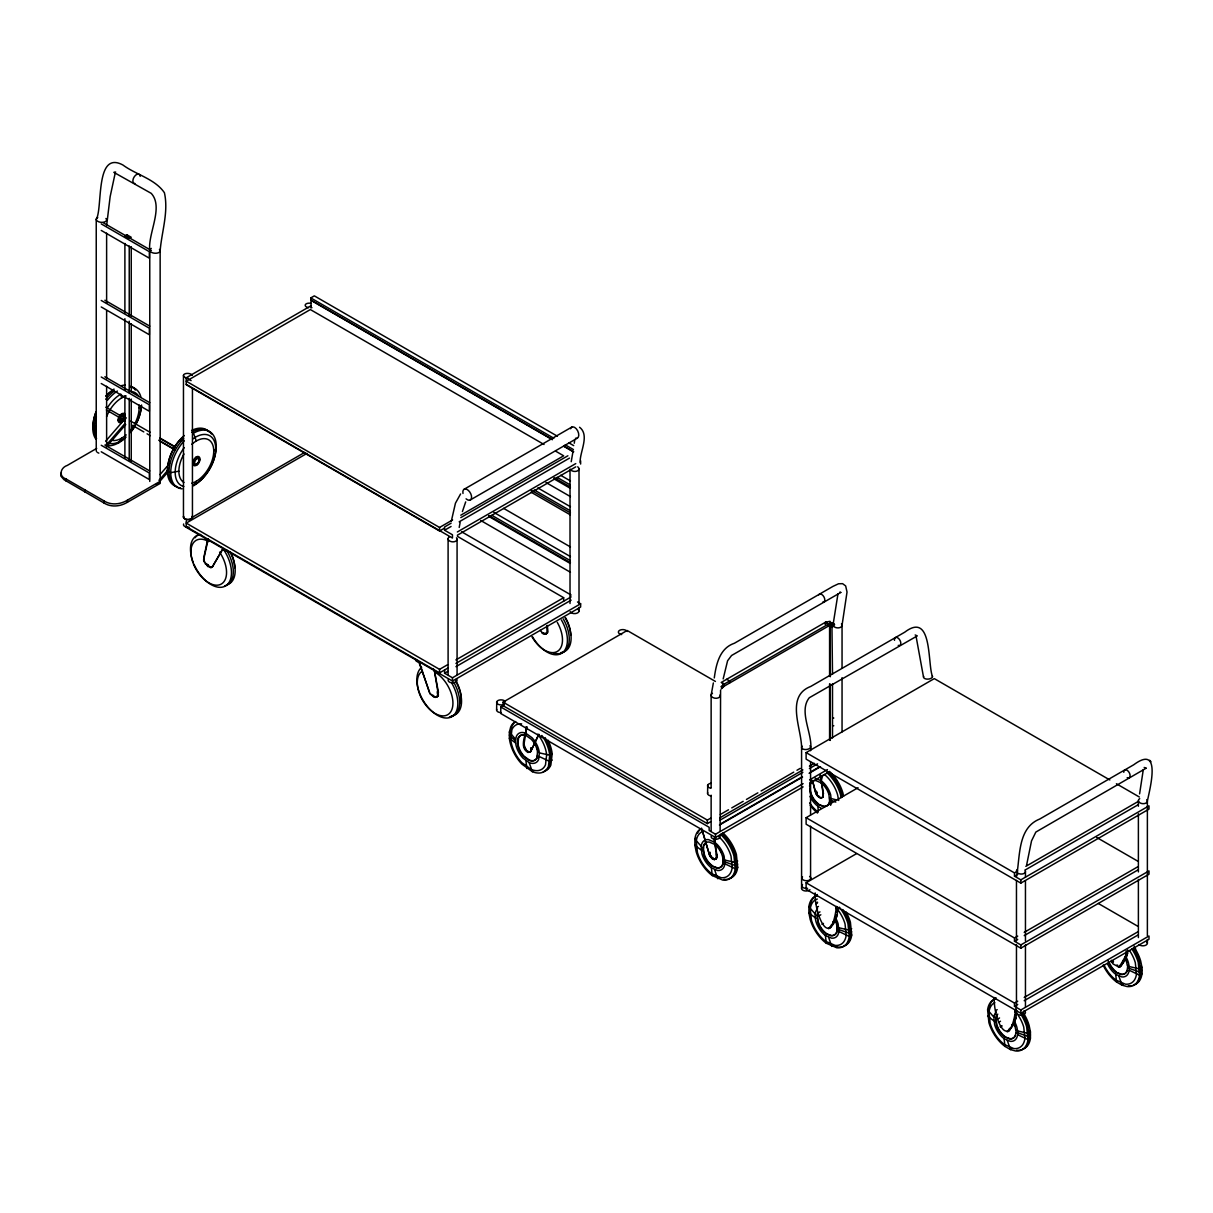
<?xml version="1.0" encoding="UTF-8"?>
<svg xmlns="http://www.w3.org/2000/svg" width="1213" height="1213" viewBox="0 0 1213 1213"><rect width="100%" height="100%" fill="white"/><g stroke="black" fill="none" stroke-linecap="round" stroke-linejoin="round"><path stroke-width="1.5" d="M815.166 892.92C814.09 912.752 830.496 953.403 836.5 906.445M828.236 928.506C835.469 925.155 838.138 914.541 837.592 906.899L836.091 907.764M994.311 997.511C993.189 1020.118 1009.898 1054.264 1015.857 1008.412M1008.458 1030.823C1013.901 1026.441 1017.207 1017.48 1016.297 1010.065L1014.796 1010.945M525.942 731.636L526.139 726.708M837.956 593.945L833.058 624.816A4.503 2.835 4.8 0 0 838.699 627.864A4.503 2.835 4.8 0 0 841.458 623.846M1143.283 769.724L1139.583 793.909M574.28 443.23L574.674 440.092M573.036 451.251L571.217 461.698M580.132 462.593C579.632 451.858 590.018 435.24 579.556 427.234M713.35 682.949L711.136 695.216L711.136 787.646M1026.577 865.218L1031.52 840.912L1035.841 832.073L1146.103 768.223L1144.162 767.45M459.211 527.443L460.136 522.5M451.236 521.514L455.451 503.198L460.576 493.964M714.275 677.961C716.155 664.299 719.552 648.258 734.411 643.254L832.967 586.379L838.547 583.771L842.595 583.665L845.673 585.955L847.023 592.05L842.049 625.302L842.049 668.318M723.175 678.931L727.588 660.767L731.56 655.505L840.776 592.444L839.699 592.187M1147.377 935.754L1147.377 801.08C1149.939 788.42 1161.978 743.842 1133.715 764.781L1039.738 819.033C1017.222 827.994 1020.285 857.242 1016.464 876.65M538.951 734.32L530.612 751.772L527.973 752.439C518.724 747.132 526.154 734.623 526.624 726.966M527.973 752.439L523.667 745.904L526.912 726.799M93.31 425.05L92.749 427.628L96.1 429.554M167.94 468.142L167.379 470.705L170.715 472.645L178.887 471.175M196.309 440.986L193.489 433.193A32.205 18.589 -60 0 1 216.263 446.339L215.717 448.916A28.657 16.542 -60 0 1 192.791 485.352M496.754 701.69L496.602 710.03M707.725 785.069L707.573 793.423M210.425 567.684L211.85 567.275L207.787 566.547L203.557 560.103L208.287 538.678M204.133 561.922L203.936 556.949L207.575 539.997M721.265 688.954L724.313 686.073L829.328 625.574L829.935 623.209L831.542 622.876L833.968 623.634L831.936 625.847L832.512 674.261M462.411 511.598L465.686 501.894M511.022 729.65L511.901 726.299A28.809 16.633 60 0 1 514.524 722.478M515.631 739.278L516.404 736.306A16.952 9.78 60 0 1 525.866 733.274L532.022 737.716A16.952 9.78 60 0 1 539.376 752.894L538.617 759.55A16.952 9.78 60 0 1 529.156 762.598L523 758.155A16.952 9.78 60 0 1 515.631 742.978L515.631 739.278L509.369 732.046L510.673 727.012A28.809 16.633 60 0 1 515.692 721.523M518.148 738.141A14.298 8.264 60 0 1 526.124 735.563L531.324 739.308A14.298 8.264 60 0 1 537.526 752.121L536.874 757.746A14.298 8.264 60 0 1 528.898 760.308L523.698 756.548A14.298 8.264 60 0 1 517.496 743.766L518.133 738.126M537.526 755.244L537.359 757.473A14.298 8.264 60 0 1 529.368 760.035L524.168 756.275A14.298 8.264 60 0 1 517.966 743.478L518.603 737.853A14.298 8.264 60 0 1 524.046 734.638M530.733 751.074L530.718 748.133M527.519 751.196L529.277 751.954A4.716 2.714 60 0 0 531.067 750.892L531.051 747.936M548.079 740.188A28.809 16.633 60 0 1 552.173 753.758L550.869 765.085A28.809 16.633 60 0 1 544.501 771.119M1111.351 960.271L1113.079 963.956L1119.311 967.307L1125.907 955.328L1126.21 950.78M1120.024 966.412C1123.981 963.183 1128.075 955.829 1127.711 949.915M716.155 853.982A4.716 2.714 60 0 1 716.595 855.104L716.58 858.031A4.716 2.714 60 0 1 714.76 859.062M701.402 828.54A28.809 16.633 60 0 0 694.882 839.002L701.159 846.295L701.933 853.846A16.952 9.78 60 0 0 711.394 867.811L717.55 870.479A16.952 9.78 60 0 0 724.904 863.792L724.131 856.242A16.952 9.78 60 0 0 714.669 842.277L715.685 838.668M830.602 805.296A16.952 9.78 60 0 0 831.436 802.293L830.662 794.742A16.952 9.78 60 0 0 821.201 780.778L822.732 775.365M121.679 438.166L118.874 442.7M196.309 481.243L193.489 485.791A32.205 18.589 -60 0 0 216.263 446.339M115.174 173.186L110.156 196.597L106.623 225.573M720.583 690.136L720.128 831.057M701.569 828.206L709.62 855.453L711.986 858.683L714.396 859.653L716.383 858.546L716.853 854.695L714.199 838.244M812.058 780.581C815.181 785.751 813.65 796.137 820.913 798.154L822.914 797.047L823.384 793.196L820.428 774.91M1023.15 1015.615L1024.045 1013.189L1022.711 1013.962M1134.716 951.204L1135.611 948.778L1134.276 949.536L1134.276 946.125M829.328 625.574L831.542 622.876M538.678 734.487L530.991 750.847M212.639 566.122L212.169 567.077L222.904 549.004L227.225 550.49L225.436 550.914L222.51 549.231L213.018 565.895M61.363 472.676L60.817 476.012L63.986 479.666L103.893 502.925C111.096 507.595 120.36 506.549 127.441 502.243L160.207 483.381L160.146 250.803C161.693 231.638 168.728 211.881 164.407 192.715C154.885 178.811 136.068 174.763 122.953 165.029C94.781 149.775 102.984 208.227 96.236 219.341L96.236 450.539M438.029 695.474L437.453 696.626L438.424 692.32L434.39 670.501L438.424 695.261M546.927 625.65L547.018 633.368L547.988 632.003L547.306 625.423M830.359 625.362L832.906 623.027M122.179 421.608L121.679 422.245A5.17 2.987 -60 0 1 118.04 420.502A5.17 2.987 -60 0 1 121.057 414.24A5.17 2.987 -60 0 1 125.212 414.907M105.652 441.198L125.985 417.697M105.925 445.505L125.075 423.382M106.592 446.657L125.743 424.535M159.98 474.632L169.547 463.578M159.055 480.333L167.424 470.644M159.722 481.485L168.107 471.812M139.116 407.962L141.087 405.824A28.657 16.542 -60 0 1 136.053 424.171M191.806 483.168A24.654 14.238 -60 0 0 213.746 451.054L215.717 448.916A28.657 16.542 -60 0 0 192.791 438.939M829.935 623.209L724.009 684.208L720.992 686.694L722.16 687.832M115.675 172.003L113.84 172.352L151.231 193.352C163.952 207.15 147.728 233.745 149.76 250.242L149.76 481.44M832.361 626.514L834.635 624.68M120.633 417.424A3.063 1.774 -60 0 0 120.163 420.426A3.063 1.774 -60 0 0 122.179 420.82L122.74 420.411M437.832 696.398L433.799 697.035L430.115 693.745L419.076 662.707L416.15 661.024L415.134 658.993L419.455 662.48L429.417 692.502M540.073 630.26L543.363 633.777L547.397 633.141M211.456 567.502L212.563 566.85M96.706 448.385L67.291 465.413C60.332 467.657 58.3 476.436 66.109 479.014L103.893 500.833C111.096 505.503 120.36 504.456 127.441 500.15L160.207 481.288M552.218 439.622L310.771 300.233L310.771 297.913L314.319 295.866L557.389 436.21M444.458 528.171L439.546 530.991L186.226 384.748L186.226 377.804L311.15 305.676M192.715 517.056L304.66 452.419M307.071 453.344L186.226 523.106L439.546 669.364L447.718 664.648M205.088 563.651L210.804 567.472M464.124 489.264L571.763 427.112M470.295 499.968L577.418 438.12M544.046 444.489L310.346 309.558L186.226 381.216L439.546 527.458L452.616 519.922M460.788 515.207L563.666 455.815L555.493 451.084M451.069 523.212L444.58 526.958L444.58 530.233L452.464 534.781L452.464 538.041L186.226 384.339M460.804 517.602L567.881 455.77M444.58 530.233L451.069 526.487M459.181 521.802L569.504 458.105M457.331 531.976L575.766 463.593M457.331 535.236L575.766 466.853M455.876 659.933L563.666 597.706L563.666 601.254M186.226 526.654L439.546 672.897L447.824 668.09M455.936 663.405L571.126 596.902M444.58 669.97L444.58 673.23L447.824 671.35M455.936 666.665L571.126 600.162M444.58 673.23L452.464 677.779L580.633 603.786L580.633 607.046L452.464 681.054L186.226 527.337L186.226 520.802M430.115 693.745L435.331 697.475M541.908 632.928L543.363 633.777M544.895 634.217L546.062 633.99M710.606 821.747L707.346 823.627L503.061 705.678L503.061 702.145L627.166 630.487L715.427 681.448M803.112 786.903L715.503 837.486L500.787 713.517L500.787 706.982L504.032 705.117M510.597 731.333L509.369 732.046L509.369 738.338A28.809 16.633 60 0 0 521.878 764.114L532.34 771.665A28.809 16.633 60 0 0 548.412 766.51L549.716 755.183A28.809 16.633 60 0 0 542.863 736.655M510.597 734.396L509.369 735.108L515.631 741.082M510.597 737.625L509.369 738.338L515.631 742.978M541.301 735.685L542.15 735.563M524.577 747.572L524.698 746.313M526.397 750.695L528.459 751.742M537.526 752.105L537.996 751.833A14.298 8.264 60 0 0 537.298 748.497M552.173 753.758L549.716 755.183L539.376 752.894M533.568 770.952L532.34 771.665L529.156 762.598M552.173 760.066L549.716 761.476L539.376 756.594M722.705 681.57L825.598 622.178L829.98 621.329L831.891 624.134M806.114 752.621L1014.477 872.905L1014.477 876.18L1020.83 879.85L1148.999 805.841L1148.999 809.116L1020.83 883.109L806.114 759.141L806.114 752.621L934.298 678.613L1109.834 779.959M503.061 702.145L707.346 820.094L710.606 818.214M720.34 814.499L728.497 809.784M731.757 807.903L743.175 801.323M746.435 799.443L757.852 792.847M761.112 790.967L793.711 772.135M796.971 770.255L800.231 768.375M719.734 817.911L802.885 769.906M809.405 766.131L814.302 763.311M719.734 820.322L802.885 772.302M809.405 768.542L817.562 763.841M720.507 823.991L801.626 777.154M811.361 771.529L819.472 766.843M696.11 838.289L694.882 839.002L694.882 845.294L696.201 851.829A28.809 16.633 60 0 0 712.274 875.559L722.736 880.092A28.809 16.633 60 0 0 735.245 868.735L737.701 867.325L736.397 854.483A28.809 16.633 60 0 0 722.918 832.891M719.43 825.052L802.581 777.048M809.101 773.288L820.504 766.692M696.11 844.582L694.882 845.294L701.159 849.995M500.787 706.982L709.15 827.281L709.15 830.541L715.503 834.226L803.112 783.628M809.602 779.883L827.448 769.588M809.602 783.158L829.07 771.908M722.872 855.787L723.054 862.443A14.298 8.264 60 0 1 716.838 868.068L711.637 865.809A14.298 8.264 60 0 1 703.661 854.028L703.479 847.371A14.298 8.264 60 0 1 705.526 843.005M810.011 785.872L809.541 786.145A14.298 8.264 60 0 1 815.758 780.535L820.958 782.779A14.298 8.264 60 0 1 828.934 794.56L829.571 800.929A14.298 8.264 60 0 1 823.369 806.554L818.169 804.31A14.298 8.264 60 0 1 810.193 792.529L810.011 785.872A14.298 8.264 60 0 1 812.058 781.49M703.009 850.798L703.479 847.371M820.958 782.779L821.428 782.506A14.298 8.264 60 0 1 826.25 787.646M710.212 852.314L710.09 854.634M817.046 794.242A4.716 2.714 60 0 1 816.622 793.12L816.743 791.907L816.94 792.938M709.256 854.088L702.1 829.919M815.773 792.574L812.346 780.414M709.62 855.453L709.529 853.922M816.152 793.939L816.061 792.423M710.196 856.56L714.396 859.653M816.728 795.046L820.913 798.154M716.383 858.546L716.853 854.695M822.914 797.047L823.384 793.196M712.683 858.486L713.972 858.834L711.879 857.758A4.716 2.714 60 0 1 710.515 855.741M716.853 856.196L716.261 855.286M822.99 794.818L823.111 793.605M716.792 857.227L716.246 858.228A4.716 2.714 60 0 1 715.185 859.183M822.99 795.91L823.096 796.532A4.716 2.714 60 0 1 822.035 797.487M711.637 865.809L717.308 867.795A14.298 8.264 60 0 0 723.524 862.17M723.054 862.443L723.524 859.016M818.169 804.31L823.839 806.281A14.298 8.264 60 0 0 830.056 800.656L829.571 797.79M806.114 817.698L1014.477 937.983L1014.477 941.243L1020.83 944.927L1148.999 870.919L1148.999 874.194L1020.83 948.187L806.114 824.218L806.114 817.698L858.031 787.722M713.502 874.846L712.274 875.559L711.394 867.811M737.701 861.033L735.245 862.443L724.904 860.093M737.701 864.096L735.245 865.521L724.904 861.897M718.96 878L717.732 878.697L714.593 869.66M806.114 882.776L1014.477 1003.06L1014.477 1006.32L1020.83 1010.004L1148.999 935.996L1148.999 939.256L1020.83 1013.264L806.114 889.296L806.114 882.776L856.408 853.725M815.758 895.391L817.259 894.512M815.879 896.24L817.38 895.361M810.132 905.975L808.904 906.687L808.904 912.98L810.208 919.53A28.809 16.633 60 0 0 826.28 943.244L836.743 947.778A28.809 16.633 60 0 0 849.252 936.436L851.708 935.011L850.404 922.183A28.809 16.633 60 0 0 846.037 911.994M816.031 903.048L817.532 902.169M816.031 903.73L817.532 902.851M816.956 907.324L818.457 906.46M810.132 912.282L808.904 912.98L815.166 917.695L815.94 921.531A16.952 9.78 60 0 0 825.401 935.496L831.557 938.165A16.952 9.78 60 0 0 838.926 931.493L838.153 923.942A16.952 9.78 60 0 0 835.196 917.301M818.487 912.752L819.988 911.888M835.59 920.076A14.298 8.264 60 0 1 836.894 923.487L837.061 930.128A14.298 8.264 60 0 1 830.86 935.754L825.659 933.494A14.298 8.264 60 0 1 817.683 921.728L817.501 915.072A14.298 8.264 60 0 1 818.199 912.555M819.321 915.648L820.837 914.784M817.031 918.484L817.501 915.072M836.015 908.719L837.516 907.855M835.924 912.024L837.44 911.145M835.924 915.436L837.44 914.572M821.959 924.306L823.46 923.427M835.636 916.558L837.137 915.694M835.044 917.862L836.545 916.998M833.043 921.774L834.544 920.91M831.178 925.064L832.679 924.2M830.117 926.959L831.618 926.08M828.479 928.552L829.98 927.687M829.04 928.536L830.935 927.308M825.659 933.494L831.33 935.481A14.298 8.264 60 0 0 837.531 929.855M837.061 930.128L837.531 926.717M851.708 928.718L849.252 930.144L838.926 927.778M851.708 931.796L849.252 933.206L838.926 929.598M1014.477 872.905L1017.722 871.04M1025.834 866.355L1137.779 801.717M1014.477 876.18L1017.722 874.3M1025.834 869.615L1137.779 804.977M1014.477 937.983L1017.722 936.118M1024.212 932.357L1137.779 866.795M1014.477 941.243L1017.722 939.378M1024.212 935.632L1137.779 870.055M994.463 998.572L995.979 997.693M995.661 1010.505L997.177 1009.641M1014.477 1003.06L1017.722 1001.195M1024.212 997.435L1137.779 931.872M1014.477 1006.32L1017.722 1004.455M1024.212 1000.71L1137.779 935.132M1016.251 1033.036L1015.781 1033.309A14.298 8.264 60 0 1 1009.565 1038.935L1004.364 1036.675A14.298 8.264 60 0 1 996.389 1024.909L996.207 1018.253A14.298 8.264 60 0 1 996.919 1015.721M998.041 1018.829L999.542 1017.95M995.737 1021.664L996.207 1018.253M1014.72 1011.9L1016.236 1011.035M999.012 1022.089L1000.513 1021.225M1014.644 1015.19L1016.145 1014.326M1000.255 1026.516L1001.756 1025.652M1111.821 962.106L1113.322 961.242M1014.644 1018.617L1016.145 1017.752M1126.21 954.206L1127.711 953.342M1000.422 1027.032L1001.923 1026.168M1111.987 962.622L1113.489 961.757M1014.341 1019.739L1015.857 1018.875M1125.907 955.328L1127.423 954.464M1013.75 1021.043L1015.251 1020.178M1125.315 956.632L1126.816 955.768M1011.748 1024.955L1013.249 1024.09M1123.314 960.544L1124.815 959.665M1009.883 1028.245L1011.399 1027.381M1121.449 963.835L1122.965 962.97M1008.822 1030.125L1010.338 1029.261M1120.387 965.715L1121.904 964.851M1006.942 1031.687L1008.685 1030.868M1118.507 967.277L1120.251 966.458M1007.745 1031.717L1009.641 1030.489M1119.311 967.307L1121.206 966.064M1004.364 1036.675L1010.035 1038.662A14.298 8.264 60 0 0 1015.554 1035.568M1015.781 1033.309L1016.251 1029.898M1107.954 960.499A14.298 8.264 60 0 0 1115.93 972.265L1121.6 974.251A14.298 8.264 60 0 0 1127.12 971.158M1115.93 972.265L1121.13 974.524A14.298 8.264 60 0 0 1127.347 968.899L1127.817 965.487M1011.672 1048.866L1010.444 1049.579L1005.001 1046.425A28.809 16.633 60 0 1 988.913 1022.695L987.609 1009.868A28.809 16.633 60 0 1 995.494 998.89M1123.238 984.456L1122.01 985.168L1116.567 982.014A28.809 16.633 60 0 1 1103.117 965.139M118.04 420.138L119.329 419.956M192.655 463.23L193.959 463.048M831.436 798.594L836.894 800.019M528.14 751.924L528.944 752.136A4.716 2.714 60 0 0 530.308 751.696M1125.482 956.071A16.952 9.78 60 0 1 1128.424 962.697L1129.197 966.549L1139.538 968.899L1141.994 967.489L1140.675 960.954A28.809 16.633 60 0 0 1134.322 947.565M1013.916 1020.482A16.952 9.78 60 0 1 1016.858 1027.108L1017.631 1030.959L1027.972 1033.324L1030.428 1031.899L1029.109 1025.364A28.809 16.633 60 0 0 1023.772 1013.552M815.045 778.109L821.201 780.778M820.17 797.532L820.958 797.745A4.716 2.714 60 0 0 822.763 796.729M1107.757 964.335A16.952 9.78 60 0 0 1115.672 974.266L1121.828 976.935A16.952 9.78 60 0 0 1129.197 970.248L1129.197 966.549M996.298 1011.96A16.952 9.78 60 0 0 993.887 1017.161L994.645 1024.712A16.952 9.78 60 0 0 1004.106 1038.677L1010.262 1041.345A16.952 9.78 60 0 0 1017.631 1034.674L1017.631 1030.959M831.436 800.398L835.802 802.096M1129.197 968.353L1139.538 971.977L1141.994 970.567L1140.614 968.793M1017.631 1032.763L1027.972 1036.387L1030.428 1034.977L1029.049 1033.203M1129.197 970.248L1139.538 975.207L1141.994 973.781L1141.994 967.489L1140.614 966.064M724.904 863.792L735.245 868.735L733.941 855.908A28.809 16.633 60 0 0 720.461 834.317M838.926 931.493L849.252 936.436L847.948 923.593A28.809 16.633 60 0 0 839.381 907.218M1017.631 1034.674L1027.972 1039.617L1030.428 1038.192L1030.428 1031.899L1029.049 1030.474M568.806 442.806L573.704 445.626M310.771 297.913L553.856 438.257M565.273 444.837L573.431 449.553M552.506 439.515L311.059 300.111L311.059 306.919M563.924 446.111L573.704 451.752M563.636 446.217L573.431 451.873M1116.4 783.75L1139.371 797.017M832.512 627.424L829.586 625.726L829.586 676.323M560.664 475.299L570.444 480.954M557.116 477.346L570.171 484.882M554.129 477.664L570.444 487.08M553.856 478.801L570.171 488.217M103.257 222.737L151.352 250.515M101.24 223.905L149.335 251.682L149.335 258.187L101.24 230.425M545.971 482.501L570.444 496.617M537.814 487.914L570.444 506.746M534.281 489.946L570.171 510.673M531.294 490.279L570.444 512.872M531.021 492.16L570.171 514.767M1096.704 837.47L1137.718 861.139M503.562 508.338L570.444 546.957M493.767 512.341L570.444 556.6M491.856 515.328L570.171 560.542M488.869 515.646L570.444 562.741M488.596 516.313L570.171 563.408M104.864 300.218L149.745 326.13M101.24 300.46L149.335 328.223L149.335 334.743L101.24 306.965M480.712 520.483L570.444 572.278M726.648 679.295L729.574 680.978L729.574 683.025M461.562 531.764L571.111 595.022M577.479 601.966L580.633 603.786M1098.356 903.488L1137.718 926.216M186.226 377.804L191.123 380.639M457.437 536.373L563.666 597.706M104.864 376.773L149.745 402.686M101.24 377L149.335 404.778L149.335 411.283L101.24 383.52M1116.976 964.942L1117.931 965.487M809.996 796.38A16.952 9.78 60 0 0 817.911 806.296L821.125 808.161M130.746 421.138L150.321 432.435M160.116 438.09L174.808 446.566M105.849 407.234L125.758 418.712M159.798 438.378L175.582 447.491M106.38 409.979L125.318 420.911M158.736 440.213L174.52 449.326M132.369 425.323L143.801 431.919M147.061 433.799L150.321 435.679M161.754 442.275L174.808 449.811M120.102 418.788L124.317 421.229M119.678 419.38L122.164 420.805M104.864 445.019L149.745 470.932M101.24 445.262L149.335 473.025L149.335 479.544L101.24 451.767M714.669 842.277L708.513 839.608A16.952 9.78 60 0 0 701.159 846.295M993.887 1020.861L987.609 1016.16M818.745 796.062L819.548 796.789M819.215 796.971L818.411 796.259A4.716 2.714 60 0 1 817.653 795.319M713.017 858.288L712.213 857.561A4.716 2.714 60 0 1 710.848 855.559M993.887 1017.161L987.609 1009.868M815.166 917.695L815.166 913.98L808.904 906.687A28.809 16.633 60 0 1 816.789 895.71M1149.666 760.293L1151.001 761.734M915.178 634.96L917.271 635.9L809.298 697.733C798.018 711.682 813.347 734.441 810.572 750.711M1140.614 971.658L1141.994 973.781A28.809 16.633 60 0 1 1134.11 984.759M1029.049 1036.069L1030.428 1038.192A28.809 16.633 60 0 1 1022.544 1049.169M816.425 793.787L817.001 794.894M709.908 855.286L710.469 856.393M196.309 456.907L196.809 458.105M121.679 413.815L122.179 415.028M916.118 636.613L923.502 677.021M722.584 685.178L723.191 686.846M433.299 668.59L433.996 670.713M1118.886 976.116L1122.01 985.168L1127.029 986.548A28.809 16.633 60 0 0 1139.538 975.207L1138.219 962.364A28.809 16.633 60 0 0 1131.865 948.991M1007.321 1040.527L1010.444 1049.579L1015.463 1050.958A28.809 16.633 60 0 0 1027.972 1039.617L1026.653 1026.774A28.809 16.633 60 0 0 1021.316 1014.963M828.615 937.346L831.739 946.398L832.967 945.685L837.971 947.065A28.809 16.633 60 0 0 850.48 935.723L849.176 922.896A28.809 16.633 60 0 0 842.808 909.507M526.882 768.526L525.942 760.733M1116.567 982.014L1115.672 974.266M1005.001 1046.425L1004.106 1038.677M826.28 943.244L825.401 935.496M121.679 397.909L120.815 394.134A28.657 16.542 -60 0 0 107.441 407.659M1127.332 965.76L1126.695 962.515A14.298 8.264 60 0 0 1125.391 959.119M1015.781 1030.171L1015.129 1026.926A14.298 8.264 60 0 0 1013.825 1023.529M996.207 1021.391L996.859 1024.621A14.298 8.264 60 0 0 1004.834 1036.402M843.566 796.259L842.914 792.984A28.809 16.633 60 0 0 829.449 771.392M842.338 796.971L841.686 793.696A28.809 16.633 60 0 0 828.221 772.105M841.109 797.669L840.457 794.409A28.809 16.633 60 0 0 826.993 772.802M838.714 800.489L837.546 794.667A25.64 14.799 60 0 0 824.4 774.455M810.011 789.011L810.663 792.256A14.298 8.264 60 0 0 818.639 804.037M837.061 926.99L836.424 923.745A14.298 8.264 60 0 0 835.12 920.349M817.501 918.211L818.153 921.455A14.298 8.264 60 0 0 826.129 933.237M723.054 859.289L722.402 856.06A14.298 8.264 60 0 0 714.427 844.293L709.226 842.019A14.298 8.264 60 0 0 703.024 847.66M703.479 850.525L704.131 853.755A14.298 8.264 60 0 0 712.122 865.536M830.147 625.241L830.299 676.733M820.155 775.077L823.096 793.347M713.911 838.41L716.58 854.862M932.494 676.536C927.339 663.996 932.827 610.806 904.746 632.185L810.769 686.437C785.266 696.126 801.429 728.209 801.581 747.405L801.581 888.416M817.911 806.296L818.184 810.693M1147.377 939.484L1147.377 943.229M1138.385 800.595L1138.385 806.236M1138.385 813.741L1138.385 871.92M1138.385 879.425L1138.385 937.604M1025.455 871.48L1025.455 877.12M1025.455 880.881L1025.455 941.03M1025.455 944.791L1025.455 1006.835M1020.83 879.85L1020.83 883.109M1020.83 944.927L1020.83 948.187M1020.83 1010.004L1020.83 1013.264M1016.464 880.426L1016.464 940.788M1016.464 944.563L1016.464 1006.82M842.049 677.673L842.049 731.909M832.512 683.632L832.512 737.974M830.299 684.223L830.299 740.43M829.586 683.814L829.586 740.021M816.41 790.997L816.41 792.089M810.572 762.022L810.572 814.848M810.572 826.159L810.572 878.985M715.503 834.226L715.503 837.486M711.136 795.197L711.136 831.041M707.346 820.094L707.346 823.627M580.633 460.788L580.633 464.048M579.01 468.87L579.01 603.528M579.01 607.273L579.01 611.018M570.019 470.265L570.019 603.513M524.365 745.419L524.365 746.511M457.074 539.254L457.074 674.61M452.464 677.779L452.464 681.054M448.097 538.769L448.097 674.595M439.546 527.458L439.546 530.991M439.546 669.364L439.546 672.897M192.442 389.161L192.442 516.996M183.466 375.514L183.466 516.996M131.247 246.679L131.247 316.275M131.247 323.795L131.247 391.511M131.247 399.032L131.247 461.107M129.23 245.966L129.23 315.562M129.23 321.202L129.23 392.678M129.23 398.319L129.23 460.394M127.441 500.15L127.441 502.243M124.894 243.464L124.894 313.06M124.894 318.701L124.894 390.177M124.894 395.817L124.894 457.892M106.623 233.139L106.623 303.083M106.623 310.649L106.623 378.699M106.623 386.265L106.623 446.763M103.893 500.833L103.893 502.925M84.955 489.946L84.955 492.038M66.109 479.014L66.109 481.106M710.909 795.925A4.488 2.593 0 0 1 707.725 792.741M710.909 788.223A4.488 2.547 1 0 1 707.573 785.736A4.488 2.547 1 0 1 710.909 783.31M833.786 725.738A4.488 2.593 0 0 1 832.634 725.647M833.786 718.051A4.488 2.547 1 0 1 832.634 717.944M501.105 712.622A4.488 2.593 0 0 1 496.754 709.362M504.274 704.237A4.488 2.547 1 0 1 497.421 703.813A4.488 2.547 1 0 1 499.195 700.068A4.488 2.547 1 0 1 505.442 701.796M818.76 594.825A4.488 2.593 60 0 1 823.991 596.978A4.488 2.593 60 0 1 822.687 602.133M833.225 624.089A4.503 2.835 4.8 0 1 833.68 623.437M621.663 634.566A4.488 2.547 1 0 1 619.646 630.29A4.488 2.547 1 0 1 627.166 631.503M719.976 836.015A4.488 2.593 0 0 1 715.625 839.29A4.488 2.593 0 0 1 711.288 836.015M719.976 694.958A4.503 2.82 4.8 0 1 714.457 698.127A4.503 2.82 4.8 0 1 712.456 693.29M723.964 879.38A28.809 16.633 60 0 0 736.473 868.038L735.169 855.195A28.809 16.633 60 0 0 721.69 833.604M697.52 833.179A28.809 16.633 60 0 1 700.219 829.434M737.701 867.325A28.809 16.633 60 0 1 729.817 878.303M703.282 831.345A25.64 14.799 60 0 0 696.262 841.125L697.43 852.542A25.64 14.799 60 0 0 711.743 873.663L721.053 877.681A25.64 14.799 60 0 0 732.182 867.598L731.014 856.166A25.64 14.799 60 0 0 719.036 836.955M714.897 844.005A14.298 8.264 60 0 1 717.444 846.28M719.718 849.145A14.298 8.264 60 0 1 721.568 852.39M521.651 723.888A25.64 14.799 60 0 0 511.901 729.665L510.749 739.748A25.64 14.799 60 0 0 521.878 762.689L531.188 769.421A25.64 14.799 60 0 0 545.501 764.827L546.654 754.744A25.64 14.799 60 0 0 537.662 734.214M545.077 737.565A28.809 16.633 60 0 1 550.945 754.471L549.641 765.797A28.809 16.633 60 0 1 543.272 771.832M525.972 749.558A4.716 2.714 60 0 1 525.35 748.497M525.638 749.755A4.716 2.714 60 0 1 525.017 748.694M817.486 813.044A28.809 16.633 60 0 1 810.163 805.235M818.259 812.149A25.64 14.799 60 0 1 809.617 802.945M836.015 780.368A25.64 14.799 60 0 1 839.351 786.176M840.033 787.677A25.64 14.799 60 0 1 841.686 792.271M828.1 790.876A14.298 8.264 60 0 1 829.404 794.288M894.512 640.328A4.488 2.593 60 0 1 897.059 637.507A4.488 2.593 60 0 1 900.759 642.587A4.488 2.593 60 0 1 898.226 645.392M809.966 889.705A4.488 2.593 0 0 1 803.825 890.66A4.488 2.593 0 0 1 802.187 887.112M809.966 745.783A4.503 2.35 -4.4 0 1 808.95 748.815A4.503 2.35 -4.4 0 1 803.173 749.134A4.503 2.35 -4.4 0 1 802.187 746.207M932.342 675.929A4.503 2.35 -4.4 0 1 927.99 679.128A4.503 2.35 -4.4 0 1 923.669 676.399M809.602 876.423A4.488 2.547 1 0 1 809.875 879.85A4.488 2.547 1 0 1 803.855 880.229A4.488 2.547 1 0 1 802.536 876.863M807.585 888.31A4.488 2.593 0 0 1 802.87 887.385A4.488 2.593 0 0 1 802.536 884.52M1124.087 770.604A4.488 2.593 60 0 1 1129.576 773.288A4.488 2.593 60 0 1 1127.195 777.639M1123.784 772.302A4.488 2.593 60 0 1 1123.829 771.377M1146.77 941.94A4.488 2.593 0 0 1 1145.133 945.473A4.488 2.593 0 0 1 1138.992 944.533M1146.785 799.625A4.503 2.835 4.8 0 1 1145.451 803.294A4.503 2.835 4.8 0 1 1139.432 802.475A4.503 2.835 4.8 0 1 1139.72 798.67M1024.136 1010.641A4.488 2.593 0 0 1 1024.394 1014.144A4.488 2.593 0 0 1 1018.374 1014.599A4.488 2.593 0 0 1 1017.07 1011.172M1024.849 870.024A4.503 2.82 4.8 0 1 1020.937 874.073A4.503 2.82 4.8 0 1 1017.07 869.615M994.796 1002.681A25.64 14.799 60 0 0 988.989 1011.991L990.157 1023.408A25.64 14.799 60 0 0 1004.455 1044.529L1013.78 1048.563A25.64 14.799 60 0 0 1024.909 1038.464L1023.742 1027.047A25.64 14.799 60 0 0 1018.071 1015.129M1016.691 1050.246A28.809 16.633 60 0 0 1029.2 1038.904L1027.881 1026.062A28.809 16.633 60 0 0 1022.544 1014.25M988.838 1009.155A28.809 16.633 60 0 1 995.357 998.693M1025.546 1018.556A25.64 14.799 60 0 1 1027.396 1023.12M1008.973 1029.094A4.716 2.714 60 0 1 1008.534 1029.716M995.737 1018.526A14.298 8.264 60 0 1 997.783 1014.144M1014.295 1023.256A14.298 8.264 60 0 1 1015.599 1026.653M1104.057 965.108A25.64 14.799 60 0 0 1116.021 980.119L1125.346 984.152A25.64 14.799 60 0 0 1136.475 974.054L1135.307 962.622A25.64 14.799 60 0 0 1129.637 950.719M1131.411 985.79A28.809 16.633 60 0 1 1128.257 985.835M1133.094 948.278A28.809 16.633 60 0 1 1139.447 961.651L1140.766 974.494A28.809 16.633 60 0 1 1132.881 985.472M1133.776 948.323A25.64 14.799 60 0 1 1135.55 951.174M1137.112 954.131A25.64 14.799 60 0 1 1138.962 958.71M1120.539 964.684A4.716 2.714 60 0 1 1120.099 965.29M1116.4 971.992A14.298 8.264 60 0 1 1109.728 963.622M1125.861 958.846A14.298 8.264 60 0 1 1127.165 962.243M817.304 899.045A25.64 14.799 60 0 0 810.284 908.81L811.436 920.227A25.64 14.799 60 0 0 825.75 941.349L835.06 945.382A25.64 14.799 60 0 0 846.189 935.284L845.036 923.866A25.64 14.799 60 0 0 836.364 908.021M851.708 935.011A28.809 16.633 60 0 1 843.823 945.988M815.166 913.98A16.952 9.78 60 0 1 817.577 908.78M810.451 904.155A28.809 16.633 60 0 1 816.652 895.512M817.031 915.345A14.298 8.264 60 0 1 817.729 912.828M223.45 549.322A28.976 16.724 60 0 1 224.981 586.243A28.976 16.724 60 0 1 193.944 564.197M193.231 562.483A28.976 16.724 60 0 1 200.736 534.493M219.583 552.127A25.215 14.556 60 0 1 218.962 584.954A25.215 14.556 60 0 1 191.73 558.556A25.215 14.556 60 0 1 208.742 541.605M207.954 565.106A4.276 2.471 60 0 1 207.226 564.333M230.091 552.036A28.976 16.724 60 0 1 226.437 584.909M231.077 553.083A25.215 14.556 60 0 1 234.761 567.745M195.096 537.753A28.976 16.724 60 0 1 198.341 534.721M227.316 551.46A28.976 16.724 60 0 1 224.587 585.985M209.076 566.274A4.276 2.471 60 0 1 206.149 563.681M208.075 564.879A2.82 1.622 60 0 1 207.559 564.5M311.938 307.677A4.503 2.35 4.4 0 1 310.846 307.844M308.527 307.723A4.503 2.35 4.4 0 1 305.342 304.66A4.503 2.35 4.4 0 1 310.846 303.311M462.987 493.479A6.186 3.563 60 0 1 466.823 489.37A6.186 3.563 60 0 1 471.569 497.573A6.186 3.563 60 0 1 466.08 498.831M570.595 428.75A6.186 3.563 64.1 0 1 577.676 430.827A6.186 3.563 64.1 0 1 575.493 438.272M192.291 516.329A4.488 2.593 0 0 1 187.954 519.589A4.488 2.593 0 0 1 183.618 516.329A4.488 2.547 1 0 0 187.954 519.573A4.488 2.547 1 0 0 192.291 516.42M187.954 378.107A4.503 2.35 4.4 0 1 183.481 375.712A4.503 2.35 4.4 0 1 187.166 373.392A4.503 2.35 4.4 0 1 192.291 375.378M189.122 527.17A4.488 2.593 0 0 1 183.618 524.001M577.691 609.184A4.488 2.593 0 0 1 576.766 613.262A4.488 2.593 0 0 1 570.171 611.686M577.691 466.793A4.503 2.835 4.8 0 1 576.751 471.19A4.503 2.835 4.8 0 1 570.171 469.128M456.482 678.962A4.488 2.593 0 0 1 453.177 682.828A4.488 2.593 0 0 1 448.249 679.583M456.482 537.814A4.503 2.82 4.8 0 1 455.148 541.468A4.503 2.82 4.8 0 1 449.144 540.664A4.503 2.82 4.8 0 1 449.416 536.843M455.542 681.069A28.976 16.724 60 0 1 451.297 715.837M455.906 680.872A25.215 14.556 60 0 1 460.515 703.419M437.241 691.637A4.276 2.471 60 0 1 435.892 696.702M451.827 683.222A28.976 16.724 60 0 1 452.252 716.428A28.976 16.724 60 0 1 423.716 701.387A28.976 16.724 60 0 1 421.654 667.317M435.103 672.29A25.215 14.556 60 0 1 452.328 708.149A25.215 14.556 60 0 1 426.188 705.557A25.215 14.556 60 0 1 422.503 671.047M437.271 692.896A4.276 2.471 60 0 1 435.437 696.959M433.875 696.05A4.276 2.471 60 0 1 433.147 695.292M453.692 682.146A28.976 16.724 60 0 1 449.447 716.913M565.106 617.811A28.976 16.724 60 0 1 560.876 652.579M565.47 617.614A25.215 14.556 60 0 1 570.686 635.172M561.407 619.964A28.976 16.724 60 0 1 561.407 653.413A28.976 16.724 60 0 1 532.431 636.689M557.267 622.345A25.215 14.556 60 0 1 557.267 651.457A25.215 14.556 60 0 1 532.067 636.901M547.29 632.883A4.276 2.471 60 0 1 545.456 633.444M563.257 618.888A28.976 16.724 60 0 1 554.068 653.17M547.139 632.473A4.276 2.471 60 0 1 545.001 633.702M544.228 633.368A4.276 2.471 60 0 1 543.439 632.792M93.992 430.706A28.657 16.542 -60 0 1 96.024 411.783M105.819 396.211A28.657 16.542 -60 0 1 113.582 389.949M131.626 386.583A32.205 18.589 -60 0 1 135.25 389.949M95.797 439.015A32.205 18.589 -60 0 1 95.797 412.708M106.259 395.802A32.205 18.589 -60 0 1 114.037 389.085M121.421 385.673A32.205 18.589 -60 0 1 125.151 385.082M130.943 391.405A28.657 16.542 -60 0 1 138.373 395.696M135.143 425.808A28.657 16.542 -60 0 1 130.943 431.949M126.061 437.105A28.657 16.542 -60 0 1 107.79 442.972M138.843 404.626A24.654 14.238 -60 0 1 134.779 423.746M134.006 425.141A24.654 14.238 -60 0 1 130.398 430.433M126.197 434.876A24.654 14.238 -60 0 1 112.976 440.501M106.592 416.681A24.654 14.238 -60 0 1 126.197 395.984M122.907 421.063A4.033 2.32 -60 0 1 119.344 420.244A4.033 2.32 -60 0 1 122.422 414.891A4.033 2.32 -60 0 1 124.924 417.575M130.246 387.053A32.205 18.589 -60 0 1 140.86 396.894M141.587 404.99A32.205 18.589 -60 0 1 136.569 422.746M134.961 425.702A32.205 18.589 -60 0 1 130.246 432.601M124.757 438.409A32.205 18.589 -60 0 1 107.487 445.747M96.282 432.874A32.205 18.589 -60 0 1 96.282 426.006M107.487 400.199A32.205 18.589 -60 0 1 117.388 391.026M121.088 416.772A3.063 1.774 -60 0 1 123.499 415.559A3.063 1.774 -60 0 1 124.272 417.757M130.246 386.356A32.205 18.589 -60 0 1 135.856 389.585M96.555 438.469A32.205 18.589 -60 0 1 96.388 416.756M105.804 399.244A32.205 18.589 -60 0 1 114.219 391.086M123.226 420.714A1.986 1.152 -60 0 1 123.514 417.985A1.986 1.152 -60 0 1 125.576 417.788M105.925 218.507A5.201 2.714 4.4 0 1 104.424 222.009A5.201 2.714 4.4 0 1 97.465 221.16A5.201 2.714 4.4 0 1 97.753 217.506M134.946 183.527A5.201 3.002 -60 0 1 134.461 176.476A5.201 3.002 -60 0 1 140.208 176.34M98.844 453.131A5.201 3.002 0 0 1 97.768 452.661M96.934 452.04A5.201 3.002 0 0 1 96.418 451.312M183.815 486.504A28.657 16.542 -60 0 1 184.194 447.658M191.806 444.276A24.654 14.238 -60 0 1 213.746 451.054M183.982 482.471A24.654 14.238 -60 0 1 183.982 453.996M182.102 488.839A32.205 18.589 -60 0 1 170.76 471.251A32.205 18.589 -60 0 1 184.224 440.819M191.639 430.463A32.205 18.589 -60 0 1 208.803 431.707M177.098 486.64A32.205 18.589 -60 0 1 167.728 465.944A32.205 18.589 -60 0 1 184.255 435.558M191.821 432.237A32.205 18.589 -60 0 1 211.547 433.996M180.434 487.869A32.205 18.589 -60 0 1 169.123 469.567A32.205 18.589 -60 0 1 183.663 438.681M168.107 464.988A28.657 16.542 -60 0 1 182.951 436.862M180.661 441.198A24.654 14.238 -60 0 1 182.829 439.106M159.449 249.408A5.201 2.714 4.4 0 1 157.948 252.911A5.201 2.714 4.4 0 1 150.988 252.061A5.201 2.714 4.4 0 1 151.276 248.407M159.449 479.939A5.201 3.002 0 0 1 156.295 484.336M825.598 622.178L825.295 624.392L825.295 622.345L828.221 624.043L828.221 626.09L828.524 623.861L825.598 622.178M126.91 234.776L124.894 235.929L129.23 238.445L131.247 237.278L126.91 234.776M721.386 682.343L724.009 684.208L724.313 686.073L724.313 684.026L721.386 682.343M840.776 592.444L840.685 592.399M1146.103 768.223L1146.012 768.178M197.37 463.502A3.063 1.774 -60 0 0 198.341 458.741A3.063 1.774 -60 0 0 194.702 461.956A3.063 1.774 -60 0 0 197.37 463.502M197.264 464.64A5.17 2.987 -60 0 0 198.902 456.649A5.17 2.987 -60 0 0 192.791 462.062A5.17 2.987 -60 0 0 197.264 464.64M197.537 464.154A4.033 2.32 -60 0 0 198.811 457.908A4.033 2.32 -60 0 0 194.05 462.138A4.033 2.32 -60 0 0 197.537 464.154"/></g></svg>
